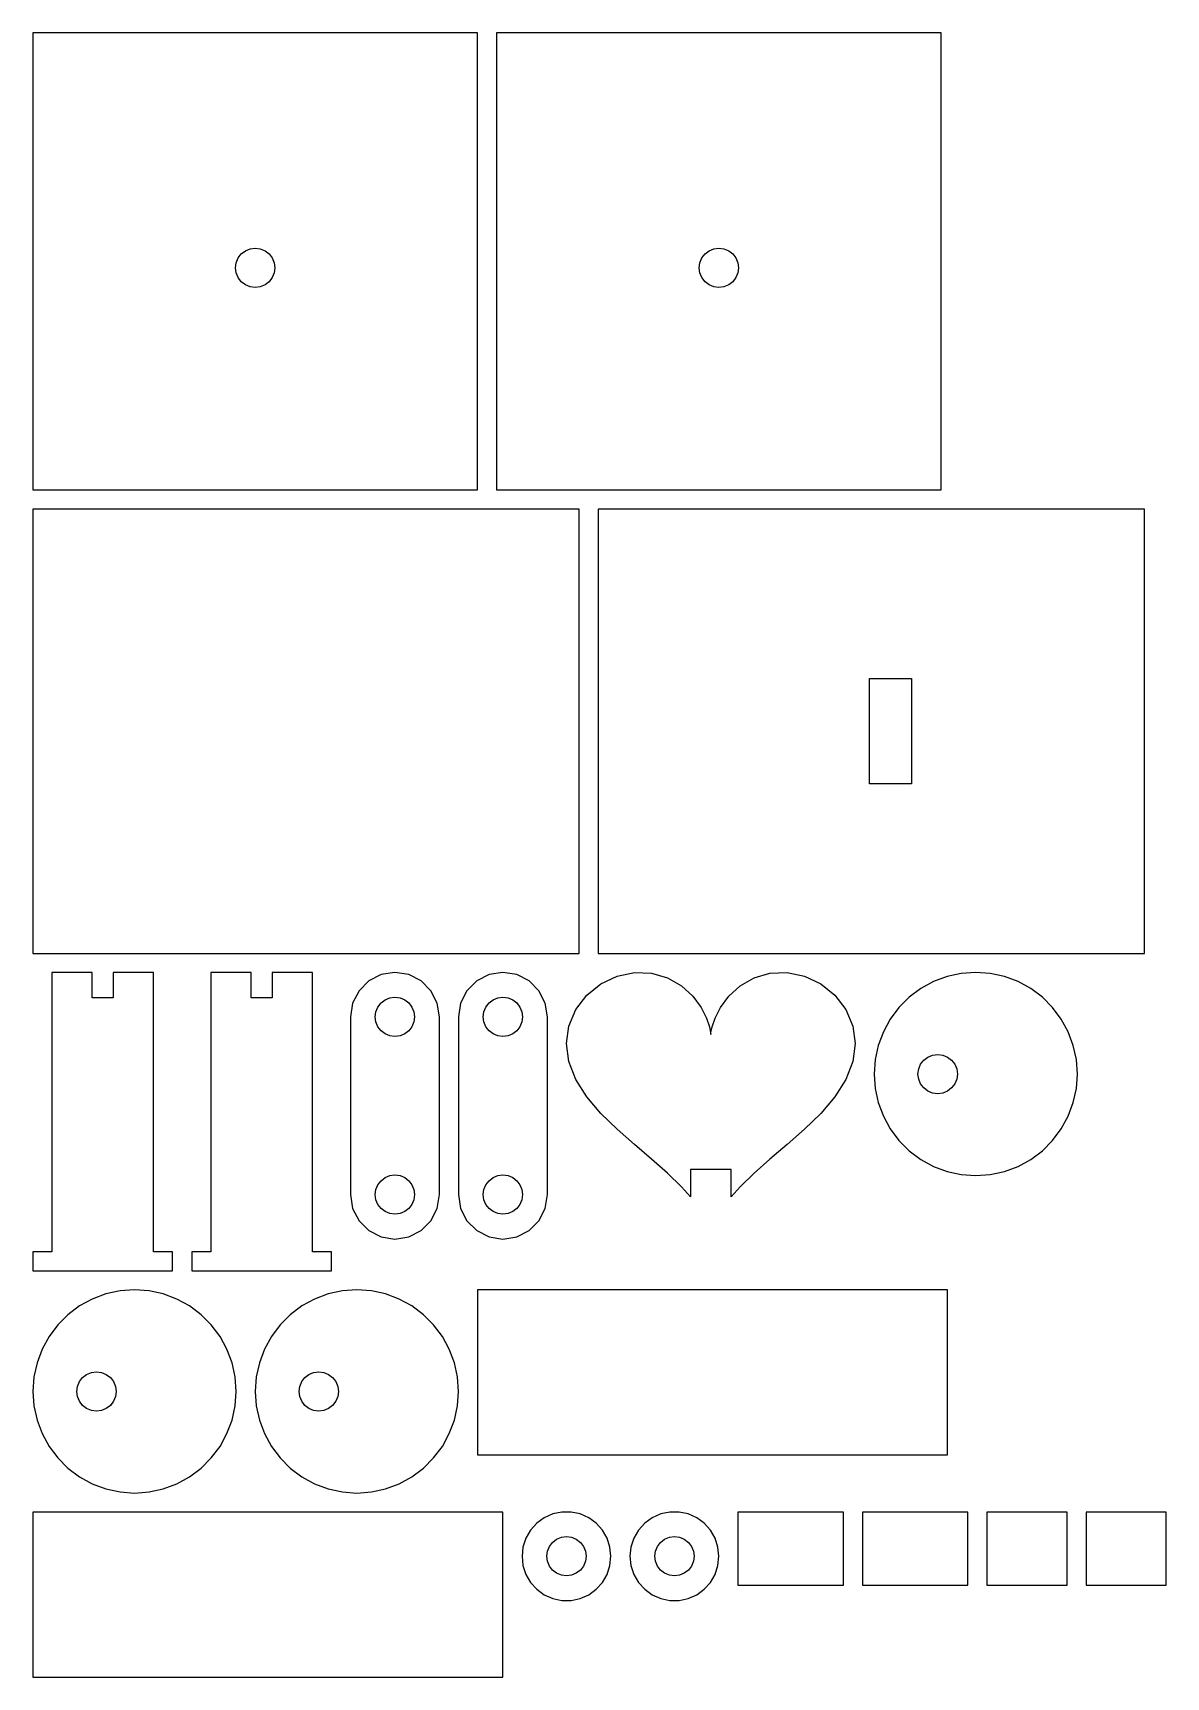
# Model space of a CAD drawing. Header units: metres. Extents: x 6 to 184, y 32 to 291.
import ezdxf

# ---------------------------------------------------------------- set-up
doc = ezdxf.new("R2010")
doc.units = ezdxf.units.M

msp = doc.modelspace()

# ---------------------------------------------------------------- linework, layer by layer
at = {"layer": 'CUT'}
for points in [[(6, 219), (76, 219), (76, 291), (6, 291)], [(79, 219), (149, 219), (149, 291), (79, 291)], [(43.99, 253.2), (43.68, 252.45), (43.19, 251.81), (42.55, 251.32), (41.8, 251.01), (41, 250.9), (40.2, 251.01), (39.45, 251.32), (38.81, 251.81), (38.32, 252.45), (38.01, 253.2), (37.9, 254), (38.01, 254.8), (38.32, 255.55), (38.81, 256.19), (39.45, 256.68), (40.2, 256.99), (41, 257.1), (41.8, 256.99), (42.55, 256.68), (43.19, 256.19), (43.68, 255.55), (43.99, 254.8), (44.1, 254)], [(116.99, 253.2), (116.68, 252.45), (116.19, 251.81), (115.55, 251.32), (114.8, 251.01), (114, 250.9), (113.2, 251.01), (112.45, 251.32), (111.81, 251.81), (111.32, 252.45), (111.01, 253.2), (110.9, 254), (111.01, 254.8), (111.32, 255.55), (111.81, 256.19), (112.45, 256.68), (113.2, 256.99), (114, 257.1), (114.8, 256.99), (115.55, 256.68), (116.19, 256.19), (116.68, 255.55), (116.99, 254.8), (117.1, 254)], [(6, 146), (92, 146), (92, 216), (6, 216)], [(95, 146), (181, 146), (181, 216), (95, 216)], [(137.7, 189.3), (144.3, 189.3), (144.3, 172.7), (137.7, 172.7)], [(6, 96), (28, 96), (28, 99), (25, 99), (25, 143), (18.65, 143), (18.65, 139), (15.35, 139), (15.35, 143), (9, 143), (9, 99), (6, 99)], [(31, 96), (53, 96), (53, 99), (50, 99), (50, 143), (43.65, 143), (43.65, 139), (40.35, 139), (40.35, 143), (34, 143), (34, 99), (31, 99)], [(70, 136), (69.66, 138.16), (68.66, 140.11), (67.11, 141.66), (65.16, 142.66), (63, 143), (60.84, 142.66), (58.89, 141.66), (57.34, 140.11), (56.34, 138.16), (56, 136), (56, 108), (56.34, 105.84), (57.34, 103.89), (58.89, 102.34), (60.84, 101.34), (63, 101), (65.16, 101.34), (67.11, 102.34), (68.66, 103.89), (69.66, 105.84), (70, 108)], [(87, 136), (86.66, 138.16), (85.66, 140.11), (84.11, 141.66), (82.16, 142.66), (80, 143), (77.84, 142.66), (75.89, 141.66), (74.34, 140.11), (73.34, 138.16), (73, 136), (73, 108), (73.34, 105.84), (74.34, 103.89), (75.89, 102.34), (77.84, 101.34), (80, 101), (82.16, 101.34), (84.11, 102.34), (85.66, 103.89), (86.66, 105.84), (87, 108)], [(112.72, 133.21), (112.75, 133.52), (112.92, 134.43), (113.39, 135.81), (114.25, 137.49), (115.56, 139.25), (117.33, 140.87), (119.53, 142.14), (122.04, 142.89), (124.75, 143), (127.48, 142.44), (130.04, 141.21), (132.26, 139.41), (133.98, 137.15), (135.07, 134.56), (135.44, 131.79), (135.07, 128.95), (133.98, 126.13), (132.26, 123.41), (130.04, 120.8), (127.48, 118.3), (124.75, 115.9), (122.04, 113.59), (119.53, 111.36), (117.33, 109.25), (115.92, 107.68), (115.92, 111.97), (109.52, 111.97), (109.52, 107.68), (108.11, 109.25), (105.91, 111.36), (103.4, 113.59), (100.69, 115.9), (97.96, 118.3), (95.4, 120.8), (93.18, 123.41), (91.46, 126.13), (90.37, 128.95), (90, 131.79), (90.37, 134.56), (91.46, 137.15), (93.18, 139.41), (95.4, 141.21), (97.96, 142.44), (100.69, 143), (103.4, 142.89), (105.91, 142.14), (108.11, 140.87), (109.88, 139.25), (111.19, 137.49), (112.05, 135.81), (112.52, 134.43), (112.69, 133.52)], [(170.44, 127), (170.28, 129.28), (169.79, 131.51), (168.99, 133.65), (167.9, 135.65), (166.53, 137.48), (164.92, 139.09), (163.09, 140.46), (161.09, 141.55), (158.95, 142.35), (156.72, 142.84), (154.44, 143), (152.16, 142.84), (149.93, 142.35), (147.79, 141.55), (145.79, 140.46), (143.96, 139.09), (142.35, 137.48), (140.98, 135.65), (139.89, 133.65), (139.09, 131.51), (138.6, 129.28), (138.44, 127), (138.6, 124.72), (139.09, 122.49), (139.89, 120.35), (140.98, 118.35), (142.35, 116.52), (143.96, 114.91), (145.79, 113.54), (147.79, 112.45), (149.93, 111.65), (152.16, 111.16), (154.44, 111), (156.72, 111.16), (158.95, 111.65), (161.09, 112.45), (163.09, 113.54), (164.92, 114.91), (166.53, 116.52), (167.9, 118.35), (168.99, 120.35), (169.79, 122.49), (170.28, 124.72)], [(65.99, 135.2), (65.68, 134.45), (65.19, 133.81), (64.55, 133.32), (63.8, 133.01), (63, 132.9), (62.2, 133.01), (61.45, 133.32), (60.81, 133.81), (60.32, 134.45), (60.01, 135.2), (59.9, 136), (60.01, 136.8), (60.32, 137.55), (60.81, 138.19), (61.45, 138.68), (62.2, 138.99), (63, 139.1), (63.8, 138.99), (64.55, 138.68), (65.19, 138.19), (65.68, 137.55), (65.99, 136.8), (66.1, 136)], [(82.99, 135.2), (82.68, 134.45), (82.19, 133.81), (81.55, 133.32), (80.8, 133.01), (80, 132.9), (79.2, 133.01), (78.45, 133.32), (77.81, 133.81), (77.32, 134.45), (77.01, 135.2), (76.9, 136), (77.01, 136.8), (77.32, 137.55), (77.81, 138.19), (78.45, 138.68), (79.2, 138.99), (80, 139.1), (80.8, 138.99), (81.55, 138.68), (82.19, 138.19), (82.68, 137.55), (82.99, 136.8), (83.1, 136)], [(151.43, 126.2), (151.12, 125.45), (150.63, 124.81), (149.99, 124.32), (149.24, 124.01), (148.44, 123.9), (147.64, 124.01), (146.89, 124.32), (146.25, 124.81), (145.76, 125.45), (145.45, 126.2), (145.34, 127), (145.45, 127.8), (145.76, 128.55), (146.25, 129.19), (146.89, 129.68), (147.64, 129.99), (148.44, 130.1), (149.24, 129.99), (149.99, 129.68), (150.63, 129.19), (151.12, 128.55), (151.43, 127.8), (151.54, 127)], [(65.99, 107.2), (65.68, 106.45), (65.19, 105.81), (64.55, 105.32), (63.8, 105.01), (63, 104.9), (62.2, 105.01), (61.45, 105.32), (60.81, 105.81), (60.32, 106.45), (60.01, 107.2), (59.9, 108), (60.01, 108.8), (60.32, 109.55), (60.81, 110.19), (61.45, 110.68), (62.2, 110.99), (63, 111.1), (63.8, 110.99), (64.55, 110.68), (65.19, 110.19), (65.68, 109.55), (65.99, 108.8), (66.1, 108)], [(82.99, 107.2), (82.68, 106.45), (82.19, 105.81), (81.55, 105.32), (80.8, 105.01), (80, 104.9), (79.2, 105.01), (78.45, 105.32), (77.81, 105.81), (77.32, 106.45), (77.01, 107.2), (76.9, 108), (77.01, 108.8), (77.32, 109.55), (77.81, 110.19), (78.45, 110.68), (79.2, 110.99), (80, 111.1), (80.8, 110.99), (81.55, 110.68), (82.19, 110.19), (82.68, 109.55), (82.99, 108.8), (83.1, 108)], [(38, 77), (37.84, 79.28), (37.35, 81.51), (36.55, 83.65), (35.46, 85.65), (34.09, 87.48), (32.48, 89.09), (30.65, 90.46), (28.65, 91.55), (26.51, 92.35), (24.28, 92.84), (22, 93), (19.72, 92.84), (17.49, 92.35), (15.35, 91.55), (13.35, 90.46), (11.52, 89.09), (9.91, 87.48), (8.54, 85.65), (7.45, 83.65), (6.65, 81.51), (6.16, 79.28), (6, 77), (6.16, 74.72), (6.65, 72.49), (7.45, 70.35), (8.54, 68.35), (9.91, 66.52), (11.52, 64.91), (13.35, 63.54), (15.35, 62.45), (17.49, 61.65), (19.72, 61.16), (22, 61), (24.28, 61.16), (26.51, 61.65), (28.65, 62.45), (30.65, 63.54), (32.48, 64.91), (34.09, 66.52), (35.46, 68.35), (36.55, 70.35), (37.35, 72.49), (37.84, 74.72)], [(73, 77), (72.84, 79.28), (72.35, 81.51), (71.55, 83.65), (70.46, 85.65), (69.09, 87.48), (67.48, 89.09), (65.65, 90.46), (63.65, 91.55), (61.51, 92.35), (59.28, 92.84), (57, 93), (54.72, 92.84), (52.49, 92.35), (50.35, 91.55), (48.35, 90.46), (46.52, 89.09), (44.91, 87.48), (43.54, 85.65), (42.45, 83.65), (41.65, 81.51), (41.16, 79.28), (41, 77), (41.16, 74.72), (41.65, 72.49), (42.45, 70.35), (43.54, 68.35), (44.91, 66.52), (46.52, 64.91), (48.35, 63.54), (50.35, 62.45), (52.49, 61.65), (54.72, 61.16), (57, 61), (59.28, 61.16), (61.51, 61.65), (63.65, 62.45), (65.65, 63.54), (67.48, 64.91), (69.09, 66.52), (70.46, 68.35), (71.55, 70.35), (72.35, 72.49), (72.84, 74.72)], [(76, 67), (150, 67), (150, 93), (76, 93)], [(18.99, 76.2), (18.68, 75.45), (18.19, 74.81), (17.55, 74.32), (16.8, 74.01), (16, 73.9), (15.2, 74.01), (14.45, 74.32), (13.81, 74.81), (13.32, 75.45), (13.01, 76.2), (12.9, 77), (13.01, 77.8), (13.32, 78.55), (13.81, 79.19), (14.45, 79.68), (15.2, 79.99), (16, 80.1), (16.8, 79.99), (17.55, 79.68), (18.19, 79.19), (18.68, 78.55), (18.99, 77.8), (19.1, 77)], [(53.99, 76.2), (53.68, 75.45), (53.19, 74.81), (52.55, 74.32), (51.8, 74.01), (51, 73.9), (50.2, 74.01), (49.45, 74.32), (48.81, 74.81), (48.32, 75.45), (48.01, 76.2), (47.9, 77), (48.01, 77.8), (48.32, 78.55), (48.81, 79.19), (49.45, 79.68), (50.2, 79.99), (51, 80.1), (51.8, 79.99), (52.55, 79.68), (53.19, 79.19), (53.68, 78.55), (53.99, 77.8), (54.1, 77)], [(6, 32), (80, 32), (80, 58), (6, 58)], [(97, 51.04), (96.85, 52.49), (96.39, 53.89), (95.66, 55.15), (94.68, 56.24), (93.5, 57.1), (92.16, 57.7), (90.73, 58), (89.27, 58), (87.84, 57.7), (86.5, 57.1), (85.32, 56.24), (84.34, 55.15), (83.61, 53.89), (83.15, 52.49), (83, 51.04), (83.15, 49.58), (83.61, 48.19), (84.34, 46.92), (85.32, 45.84), (86.5, 44.98), (87.84, 44.38), (89.27, 44.08), (90.73, 44.08), (92.16, 44.38), (93.5, 44.98), (94.68, 45.84), (95.66, 46.92), (96.39, 48.19), (96.85, 49.58)], [(114, 51.04), (113.85, 52.49), (113.39, 53.89), (112.66, 55.15), (111.68, 56.24), (110.5, 57.1), (109.16, 57.7), (107.73, 58), (106.27, 58), (104.84, 57.7), (103.5, 57.1), (102.32, 56.24), (101.34, 55.15), (100.61, 53.89), (100.15, 52.49), (100, 51.04), (100.15, 49.58), (100.61, 48.19), (101.34, 46.92), (102.32, 45.84), (103.5, 44.98), (104.84, 44.38), (106.27, 44.08), (107.73, 44.08), (109.16, 44.38), (110.5, 44.98), (111.68, 45.84), (112.66, 46.92), (113.39, 48.19), (113.85, 49.58)], [(117, 46.5), (133.6, 46.5), (133.6, 58), (117, 58)], [(136.6, 46.5), (153.2, 46.5), (153.2, 58), (136.6, 58)], [(156.2, 46.5), (168.8, 46.5), (168.8, 58), (156.2, 58)], [(171.8, 46.5), (184.4, 46.5), (184.4, 58), (171.8, 58)], [(92.99, 50.24), (92.68, 49.49), (92.19, 48.85), (91.55, 48.35), (90.8, 48.04), (90, 47.94), (89.2, 48.04), (88.45, 48.35), (87.81, 48.85), (87.32, 49.49), (87.01, 50.24), (86.9, 51.04), (87.01, 51.84), (87.32, 52.59), (87.81, 53.23), (88.45, 53.72), (89.2, 54.03), (90, 54.14), (90.8, 54.03), (91.55, 53.72), (92.19, 53.23), (92.68, 52.59), (92.99, 51.84), (93.1, 51.04)], [(109.99, 50.24), (109.68, 49.49), (109.19, 48.85), (108.55, 48.35), (107.8, 48.04), (107, 47.94), (106.2, 48.04), (105.45, 48.35), (104.81, 48.85), (104.32, 49.49), (104.01, 50.24), (103.9, 51.04), (104.01, 51.84), (104.32, 52.59), (104.81, 53.23), (105.45, 53.72), (106.2, 54.03), (107, 54.14), (107.8, 54.03), (108.55, 53.72), (109.19, 53.23), (109.68, 52.59), (109.99, 51.84), (110.1, 51.04)]]:
    msp.add_lwpolyline(points, close=True, dxfattribs=at)

doc.saveas('drawing.dxf')
